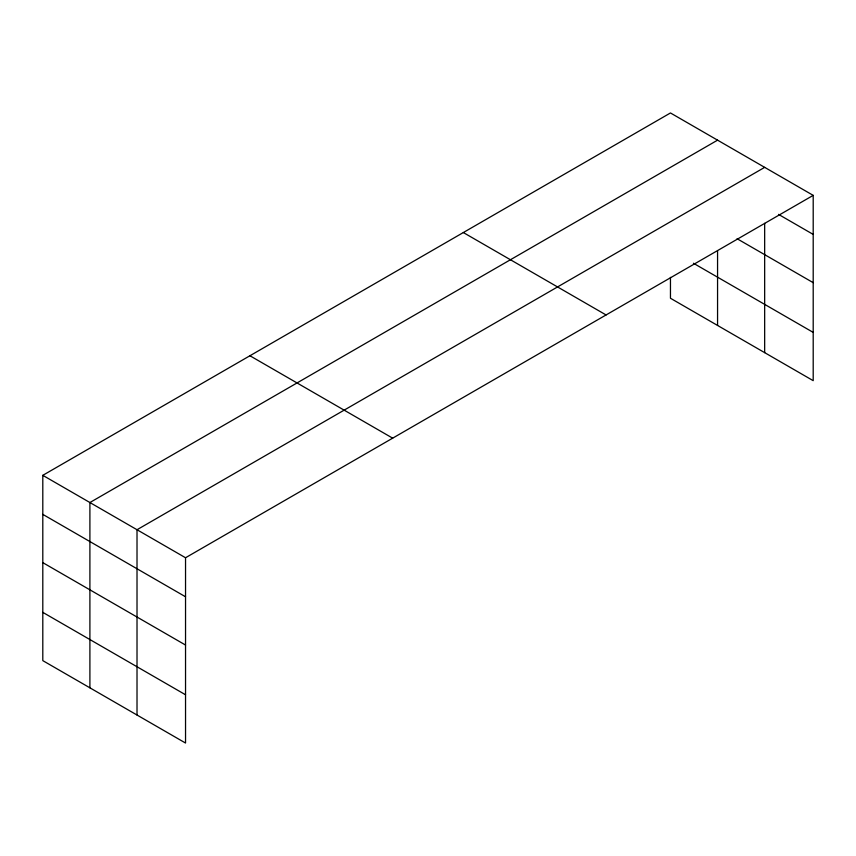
<?xml version="1.0" encoding="UTF-8"?>
<svg xmlns="http://www.w3.org/2000/svg" width="856" height="856" viewBox="0 0 856 856"><rect width="100%" height="100%" fill="white"/><g stroke="black" fill="none" stroke-linecap="round" stroke-linejoin="round"><path stroke-width="1.28" d="M813.2 195.371L670.462 112.96L42.8 475.337L42.8 660.629L185.538 743.04L185.538 557.748L813.2 195.371L813.2 380.663L670.462 298.252L670.462 277.376M717.563 140.159L89.901 502.536L89.901 687.817M764.665 167.359L137.014 529.736L137.014 715.017M778.532 214.385L813.2 234.405M737.091 238.728L813.2 282.673M693.435 263.252L813.2 332.395M463.331 232.543L606.069 314.955M249.931 355.754L392.669 438.165M42.8 475.337L185.538 557.748M42.8 514.37L185.538 596.782M42.8 562.638L185.538 645.05M42.8 612.361L185.538 694.772M764.665 223.341L764.665 352.64M717.563 251.011L717.563 325.44"/></g></svg>
